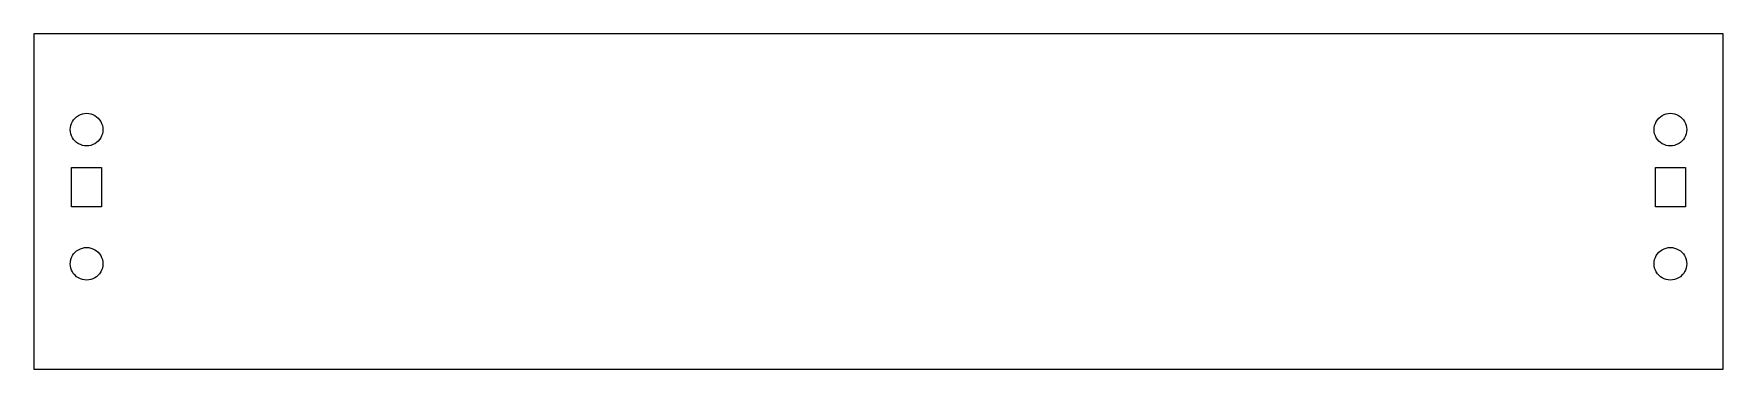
# Model space of a CAD drawing. Header units: metres. Extents: x 0 to 176, y 0 to 35.
import ezdxf

# ---------------------------------------------------------------- set-up
doc = ezdxf.new("R2010")
doc.units = ezdxf.units.M

msp = doc.modelspace()

# ---------------------------------------------------------------- linework, layer by layer
for p, q in [((176, 35), (0, 35)), ((0, 35), (0, 0)), ((176, 0), (176, 35)), ((4.4651, 26.3487), (4.64999, 26.4722)), ((4.64999, 26.4722), (4.84943, 26.5706)), ((4.84943, 26.5706), (5.06, 26.6421)), ((5.06, 26.6421), (5.27809, 26.6855)), ((5.27809, 26.6855), (5.5, 26.7)), ((5.5, 26.7), (5.72189, 26.6855)), ((5.72189, 26.6855), (5.93999, 26.6421)), ((5.93999, 26.6421), (6.15056, 26.5706)), ((6.15056, 26.5706), (6.34999, 26.4722)), ((6.34999, 26.4722), (6.53488, 26.3487)), ((169.465, 26.3487), (169.65, 26.4722)), ((169.65, 26.4722), (169.849, 26.5706)), ((169.849, 26.5706), (170.06, 26.6421)), ((170.06, 26.6421), (170.278, 26.6855)), ((170.278, 26.6855), (170.5, 26.7)), ((170.5, 26.7), (170.722, 26.6855)), ((170.722, 26.6855), (170.94, 26.6421)), ((170.94, 26.6421), (171.151, 26.5706)), ((171.151, 26.5706), (171.35, 26.4722)), ((171.35, 26.4722), (171.535, 26.3487)), ((3.79999, 25), (3.81453, 25.2219)), ((3.81453, 24.7781), (3.79999, 25)), ((3.81453, 25.2219), (3.85793, 25.44)), ((3.85793, 24.56), (3.81453, 24.7781)), ((3.85793, 25.44), (3.9294, 25.6506)), ((3.9294, 25.6506), (4.02776, 25.85)), ((4.02776, 25.85), (4.15129, 26.0349)), ((4.15129, 26.0349), (4.29791, 26.2021)), ((4.29791, 26.2021), (4.4651, 26.3487)), ((6.53488, 26.3487), (6.70207, 26.2021)), ((6.70207, 26.2021), (6.84869, 26.0349)), ((6.84869, 26.0349), (6.97223, 25.85)), ((6.97223, 25.85), (7.07059, 25.6506)), ((7.07059, 25.6506), (7.14206, 25.44)), ((7.14206, 25.44), (7.18546, 25.2219)), ((7.18546, 24.7781), (7.14206, 24.56)), ((7.18546, 25.2219), (7.2, 25)), ((7.2, 25), (7.18546, 24.7781)), ((168.8, 25), (168.815, 25.2219)), ((168.815, 24.7781), (168.8, 25)), ((168.815, 25.2219), (168.858, 25.44)), ((168.858, 24.56), (168.815, 24.7781)), ((168.858, 25.44), (168.929, 25.6506)), ((168.929, 25.6506), (169.028, 25.85)), ((169.028, 25.85), (169.151, 26.0349)), ((169.151, 26.0349), (169.298, 26.2021)), ((169.298, 26.2021), (169.465, 26.3487)), ((171.535, 26.3487), (171.702, 26.2021)), ((171.702, 26.2021), (171.849, 26.0349)), ((171.849, 26.0349), (171.972, 25.85)), ((171.972, 25.85), (172.071, 25.6506)), ((172.071, 25.6506), (172.142, 25.44)), ((172.142, 25.44), (172.185, 25.2219)), ((172.185, 24.7781), (172.142, 24.56)), ((172.185, 25.2219), (172.2, 25)), ((172.2, 25), (172.185, 24.7781)), ((3.9294, 24.3494), (3.85793, 24.56)), ((4.02776, 24.15), (3.9294, 24.3494)), ((4.15129, 23.9651), (4.02776, 24.15)), ((4.29791, 23.7979), (4.15129, 23.9651)), ((4.4651, 23.6513), (4.29791, 23.7979)), ((4.64999, 23.5278), (4.4651, 23.6513)), ((4.84943, 23.4294), (4.64999, 23.5278)), ((5.06, 23.3579), (4.84943, 23.4294)), ((5.27809, 23.3145), (5.06, 23.3579)), ((5.5, 23.3), (5.27809, 23.3145)), ((5.72189, 23.3145), (5.5, 23.3)), ((5.93999, 23.3579), (5.72189, 23.3145)), ((6.15056, 23.4294), (5.93999, 23.3579)), ((6.34999, 23.5278), (6.15056, 23.4294)), ((6.53488, 23.6513), (6.34999, 23.5278)), ((6.70207, 23.7979), (6.53488, 23.6513)), ((6.84869, 23.9651), (6.70207, 23.7979)), ((6.97223, 24.15), (6.84869, 23.9651)), ((7.07059, 24.3494), (6.97223, 24.15)), ((7.14206, 24.56), (7.07059, 24.3494)), ((168.929, 24.3494), (168.858, 24.56)), ((169.028, 24.15), (168.929, 24.3494)), ((169.151, 23.9651), (169.028, 24.15)), ((169.298, 23.7979), (169.151, 23.9651)), ((169.465, 23.6513), (169.298, 23.7979)), ((169.65, 23.5278), (169.465, 23.6513)), ((169.849, 23.4294), (169.65, 23.5278)), ((170.06, 23.3579), (169.849, 23.4294)), ((170.278, 23.3145), (170.06, 23.3579)), ((170.5, 23.3), (170.278, 23.3145)), ((170.722, 23.3145), (170.5, 23.3)), ((170.94, 23.3579), (170.722, 23.3145)), ((171.151, 23.4294), (170.94, 23.3579)), ((171.35, 23.5278), (171.151, 23.4294)), ((171.535, 23.6513), (171.35, 23.5278)), ((171.702, 23.7979), (171.535, 23.6513)), ((171.849, 23.9651), (171.702, 23.7979)), ((171.972, 24.15), (171.849, 23.9651)), ((172.071, 24.3494), (171.972, 24.15)), ((172.142, 24.56), (172.071, 24.3494)), ((3.93999, 16.94), (3.93999, 21.06)), ((3.93999, 21.06), (7.06, 21.06)), ((7.06, 21.06), (7.06, 16.94)), ((168.94, 16.94), (168.94, 21.06)), ((168.94, 21.06), (172.06, 21.06)), ((172.06, 21.06), (172.06, 16.94)), ((7.06, 16.94), (3.93999, 16.94)), ((172.06, 16.94), (168.94, 16.94)), ((4.29791, 12.2021), (4.4651, 12.3487)), ((4.4651, 12.3487), (4.64999, 12.4722)), ((4.64999, 12.4722), (4.84943, 12.5706)), ((4.84943, 12.5706), (5.06, 12.6421)), ((5.06, 12.6421), (5.27809, 12.6855)), ((5.27809, 12.6855), (5.5, 12.7)), ((5.5, 12.7), (5.72189, 12.6855)), ((5.72189, 12.6855), (5.93999, 12.6421)), ((5.93999, 12.6421), (6.15056, 12.5706)), ((6.15056, 12.5706), (6.34999, 12.4722)), ((6.34999, 12.4722), (6.53488, 12.3487)), ((6.53488, 12.3487), (6.70207, 12.2021)), ((169.298, 12.2021), (169.465, 12.3487)), ((169.465, 12.3487), (169.65, 12.4722)), ((169.65, 12.4722), (169.849, 12.5706)), ((169.849, 12.5706), (170.06, 12.6421)), ((170.06, 12.6421), (170.278, 12.6855)), ((170.278, 12.6855), (170.5, 12.7)), ((170.5, 12.7), (170.722, 12.6855)), ((170.722, 12.6855), (170.94, 12.6421)), ((170.94, 12.6421), (171.151, 12.5706)), ((171.151, 12.5706), (171.35, 12.4722)), ((171.35, 12.4722), (171.535, 12.3487)), ((171.535, 12.3487), (171.702, 12.2021)), ((3.79999, 11), (3.81453, 11.2219)), ((3.81453, 10.7781), (3.79999, 11)), ((3.81453, 11.2219), (3.85793, 11.44)), ((3.85793, 10.56), (3.81453, 10.7781)), ((3.85793, 11.44), (3.9294, 11.6506)), ((3.9294, 10.3494), (3.85793, 10.56)), ((3.9294, 11.6506), (4.02776, 11.85)), ((4.02776, 11.85), (4.15129, 12.0349)), ((4.15129, 12.0349), (4.29791, 12.2021)), ((6.70207, 12.2021), (6.84869, 12.0349)), ((6.84869, 12.0349), (6.97223, 11.85)), ((6.97223, 11.85), (7.07059, 11.6506)), ((7.07059, 11.6506), (7.14206, 11.44)), ((7.14206, 10.56), (7.07059, 10.3494)), ((7.14206, 11.44), (7.18546, 11.2219)), ((7.18546, 10.7781), (7.14206, 10.56)), ((7.18546, 11.2219), (7.2, 11)), ((7.2, 11), (7.18546, 10.7781)), ((168.8, 11), (168.815, 11.2219)), ((168.815, 10.7781), (168.8, 11)), ((168.815, 11.2219), (168.858, 11.44)), ((168.858, 10.56), (168.815, 10.7781)), ((168.858, 11.44), (168.929, 11.6506)), ((168.929, 10.3494), (168.858, 10.56)), ((168.929, 11.6506), (169.028, 11.85)), ((169.028, 11.85), (169.151, 12.0349)), ((169.151, 12.0349), (169.298, 12.2021)), ((171.702, 12.2021), (171.849, 12.0349)), ((171.849, 12.0349), (171.972, 11.85)), ((171.972, 11.85), (172.071, 11.6506)), ((172.071, 11.6506), (172.142, 11.44)), ((172.142, 10.56), (172.071, 10.3494)), ((172.142, 11.44), (172.185, 11.2219)), ((172.185, 10.7781), (172.142, 10.56)), ((172.185, 11.2219), (172.2, 11)), ((172.2, 11), (172.185, 10.7781)), ((4.02776, 10.15), (3.9294, 10.3494)), ((4.15129, 9.9651), (4.02776, 10.15)), ((4.29791, 9.79791), (4.15129, 9.9651)), ((4.4651, 9.65129), (4.29791, 9.79791)), ((4.64999, 9.52776), (4.4651, 9.65129)), ((4.84943, 9.4294), (4.64999, 9.52776)), ((5.06, 9.35793), (4.84943, 9.4294)), ((5.27809, 9.31453), (5.06, 9.35793)), ((5.5, 9.29999), (5.27809, 9.31453)), ((5.72189, 9.31453), (5.5, 9.29999)), ((5.93999, 9.35793), (5.72189, 9.31453)), ((6.15056, 9.4294), (5.93999, 9.35793)), ((6.34999, 9.52776), (6.15056, 9.4294)), ((6.53488, 9.65129), (6.34999, 9.52776)), ((6.70207, 9.79791), (6.53488, 9.65129)), ((6.84869, 9.9651), (6.70207, 9.79791)), ((6.97223, 10.15), (6.84869, 9.9651)), ((7.07059, 10.3494), (6.97223, 10.15)), ((169.028, 10.15), (168.929, 10.3494)), ((169.151, 9.9651), (169.028, 10.15)), ((169.298, 9.79791), (169.151, 9.9651)), ((169.465, 9.65129), (169.298, 9.79791)), ((169.65, 9.52776), (169.465, 9.65129)), ((169.849, 9.4294), (169.65, 9.52776)), ((170.06, 9.35793), (169.849, 9.4294)), ((170.278, 9.31453), (170.06, 9.35793)), ((170.5, 9.29999), (170.278, 9.31453)), ((170.722, 9.31453), (170.5, 9.29999)), ((170.94, 9.35793), (170.722, 9.31453)), ((171.151, 9.4294), (170.94, 9.35793)), ((171.35, 9.52776), (171.151, 9.4294)), ((171.535, 9.65129), (171.35, 9.52776)), ((171.702, 9.79791), (171.535, 9.65129)), ((171.849, 9.9651), (171.702, 9.79791)), ((171.972, 10.15), (171.849, 9.9651)), ((172.071, 10.3494), (171.972, 10.15)), ((0, 0), (176, 0))]:
    msp.add_line(p, q)

doc.saveas('drawing.dxf')
